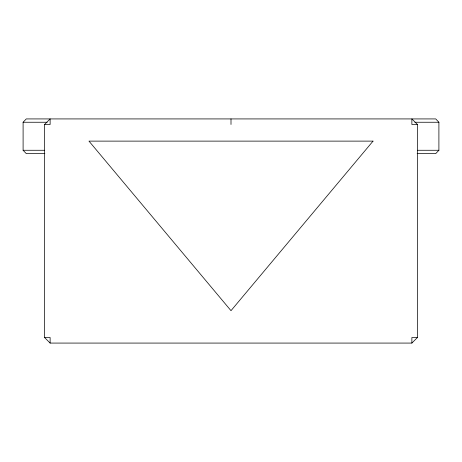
<?xml version="1.0" encoding="UTF-8"?>
<svg xmlns="http://www.w3.org/2000/svg" width="462" height="462" viewBox="0 0 462 462"><rect width="100%" height="100%" fill="white"/><g stroke="black" fill="none" stroke-linecap="round" stroke-linejoin="round"><path stroke-width="0.69" d="M44.86 153.603L26.265 153.603L23.1 150.271L23.1 122.251L26.265 118.925L435.735 118.925L438.9 122.251L438.9 150.271L435.735 153.603L417.14 153.603M44.577 124.474L50.127 118.925L50.127 124.474L44.577 124.474L44.577 337.526L50.127 343.075L411.873 343.075L417.423 337.526L417.423 124.474L411.873 118.925L411.873 124.474L417.423 124.474M23.1 122.251L47.141 122.251M414.859 122.251L438.9 122.251M23.1 150.271L44.375 150.271M417.625 150.271L438.9 150.271M44.577 337.526L50.127 337.526L50.127 343.075M417.423 337.526L411.873 337.526L411.873 343.075M231 118.925L231 124.474M373.036 141.118L231 310.672L88.964 141.118L373.036 141.118"/></g></svg>
